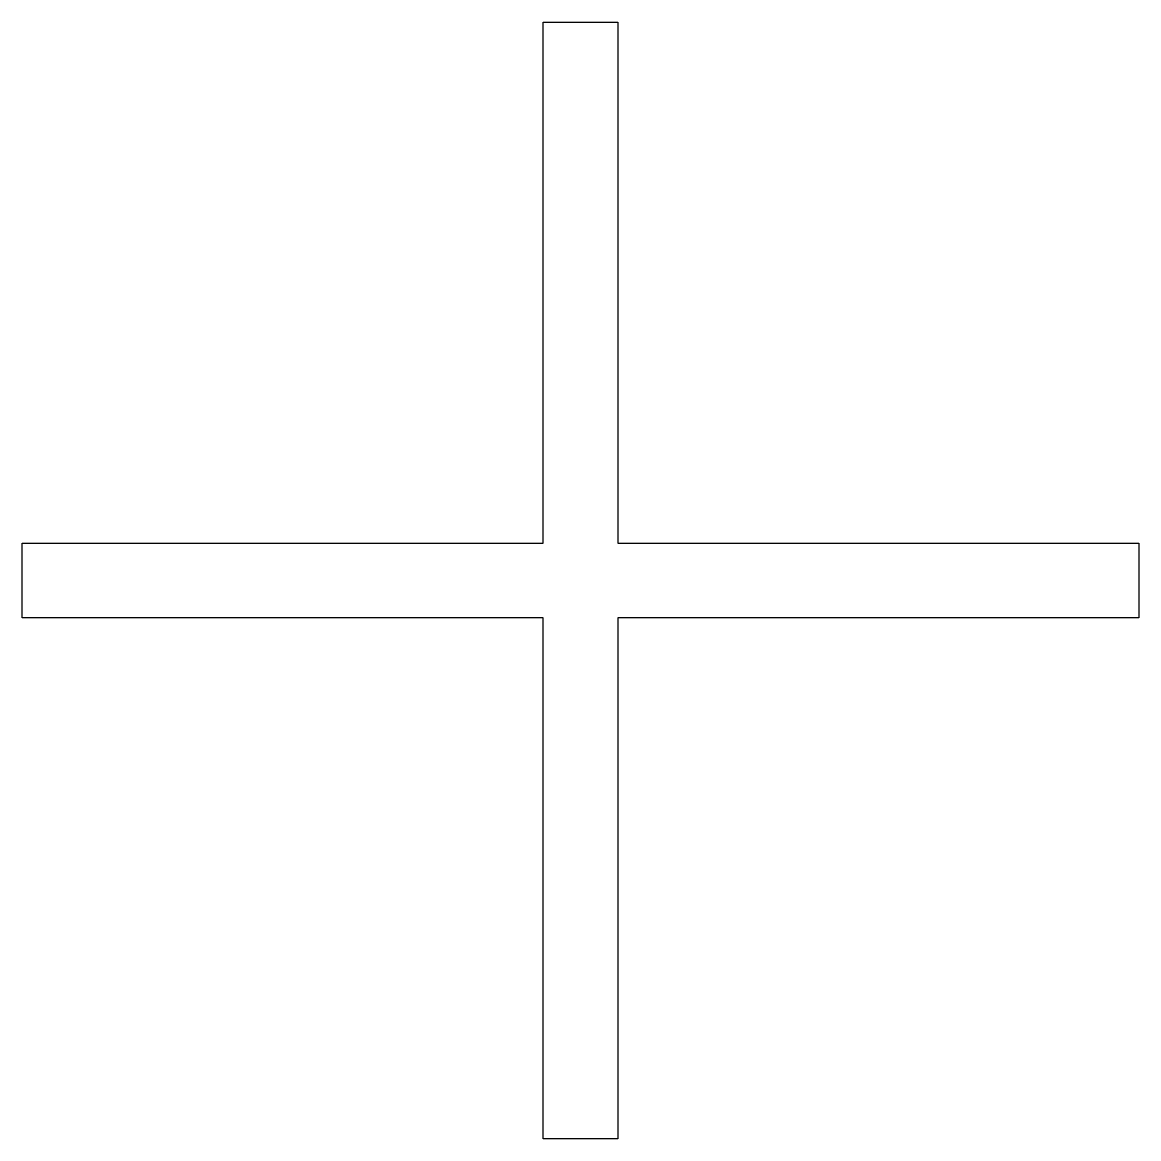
# Model space of a CAD drawing. Extents: x -25 to 123, y -44 to 109.
# Drawn here: x 45.058 to 46.976, y -19.366 to -17.448 of the extents above; entities that cross this region are included whole.
import ezdxf

# ---------------------------------------------------------------- set-up
doc = ezdxf.new("R2010")
doc.units = 0

msp = doc.modelspace()

# ---------------------------------------------------------------- linework, layer by layer
for p, q in [((45.9531, -18.3429), (45.9531, -17.4481)), ((45.9531, -17.4481), (46.0809, -17.4481)), ((46.0809, -17.4481), (46.0809, -18.3429)), ((45.0583, -18.4707), (45.0583, -18.3429)), ((45.0583, -18.3429), (45.9531, -18.3429)), ((46.0809, -18.3429), (46.9757, -18.3429)), ((46.9757, -18.3429), (46.9757, -18.4707)), ((45.9531, -18.4707), (45.0583, -18.4707)), ((45.9531, -19.3655), (45.9531, -18.4707)), ((46.9757, -18.4707), (46.0809, -18.4707)), ((46.0809, -18.4707), (46.0809, -19.3655)), ((46.0809, -19.3655), (45.9531, -19.3655))]:
    msp.add_line(p, q)

doc.saveas('drawing.dxf')
